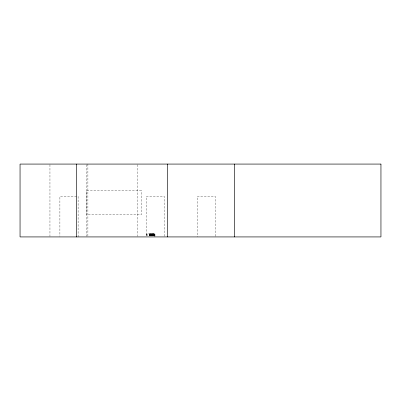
<?xml version="1.0" encoding="UTF-8"?>
<svg xmlns="http://www.w3.org/2000/svg" width="401" height="401" viewBox="0 0 401 401"><rect width="100%" height="100%" fill="white"/><g stroke="black" fill="none" stroke-linecap="round" stroke-linejoin="round"><path stroke-width="0.3" stroke-dasharray="2 1.5" d="M215.392 236.299L215.392 196.455L197.182 196.455L197.182 236.926M164.41 236.299L164.41 196.455L146.2 196.455L146.2 236.299M155.007 236.319L154.997 233.888L146.821 233.888L146.821 236.319M154.626 233.888L154.646 236.319M154.42 233.888L154.365 236.319M154.27 233.888L154.215 236.319M154.19 233.888L154.104 236.319M154.069 233.888L154.039 236.319M153.844 233.888L153.844 236.319M153.763 233.888L153.763 236.319M153.608 233.888L153.608 236.319M153.578 233.888L153.578 236.319M153.478 233.888L153.478 236.319M153.252 233.888L153.207 236.319M153.147 233.888L153.147 236.319M153.052 233.888L153.017 236.319M153.002 233.888L152.941 236.319M152.891 233.888L152.881 236.319M152.736 233.888L152.721 236.319M152.631 233.888L152.651 236.319M152.545 233.888L152.596 236.319M152.425 233.888L152.405 236.319M152.285 233.888L152.164 236.319M152.024 233.888L152.094 236.319M151.964 233.888L151.974 236.319M151.844 233.888L151.844 236.319M151.673 233.888L151.673 236.319M151.568 233.888L151.523 236.319L151.513 233.888M151.393 233.888L151.393 236.319M151.307 233.888L151.307 236.319M151.192 233.888L151.202 236.319M151.137 233.888L151.102 236.319M151.032 233.888L151.027 236.319L150.966 233.888M150.856 233.888L150.911 236.319M150.826 233.888L150.791 236.319M150.736 233.888L150.736 236.319M150.54 233.888L150.545 236.319M150.44 233.888L150.435 236.319M150.35 233.888L150.35 236.319M150.34 233.888L150.32 236.319M150.26 233.888L150.26 236.319M149.954 233.888L149.954 236.319M149.854 233.888L149.899 236.319M149.844 233.888L149.809 236.319M149.708 233.888L149.708 236.319M149.653 233.888L149.653 236.319M147.237 233.888L147.237 236.319M146.841 233.888L146.851 236.319M137.212 164.701L137.212 236.299M87.889 164.074L87.889 236.299M86.576 164.701L86.576 236.299M78.11 236.926L78.11 196.455L59.894 196.455L59.894 236.299M49.95 164.701L49.95 236.299M141.342 190.54L86.706 190.54L86.706 214.826L141.342 214.826L141.342 190.54M154.54 236.319L154.54 233.888L154.49 236.319"/><path stroke-width="0.6" d="M234.344 164.074L234.344 236.926M167.568 164.074L167.568 236.926M76.506 164.074L76.506 236.926M380.95 164.074L20.05 164.074L20.05 236.926L380.95 236.926L380.95 164.074"/></g></svg>
